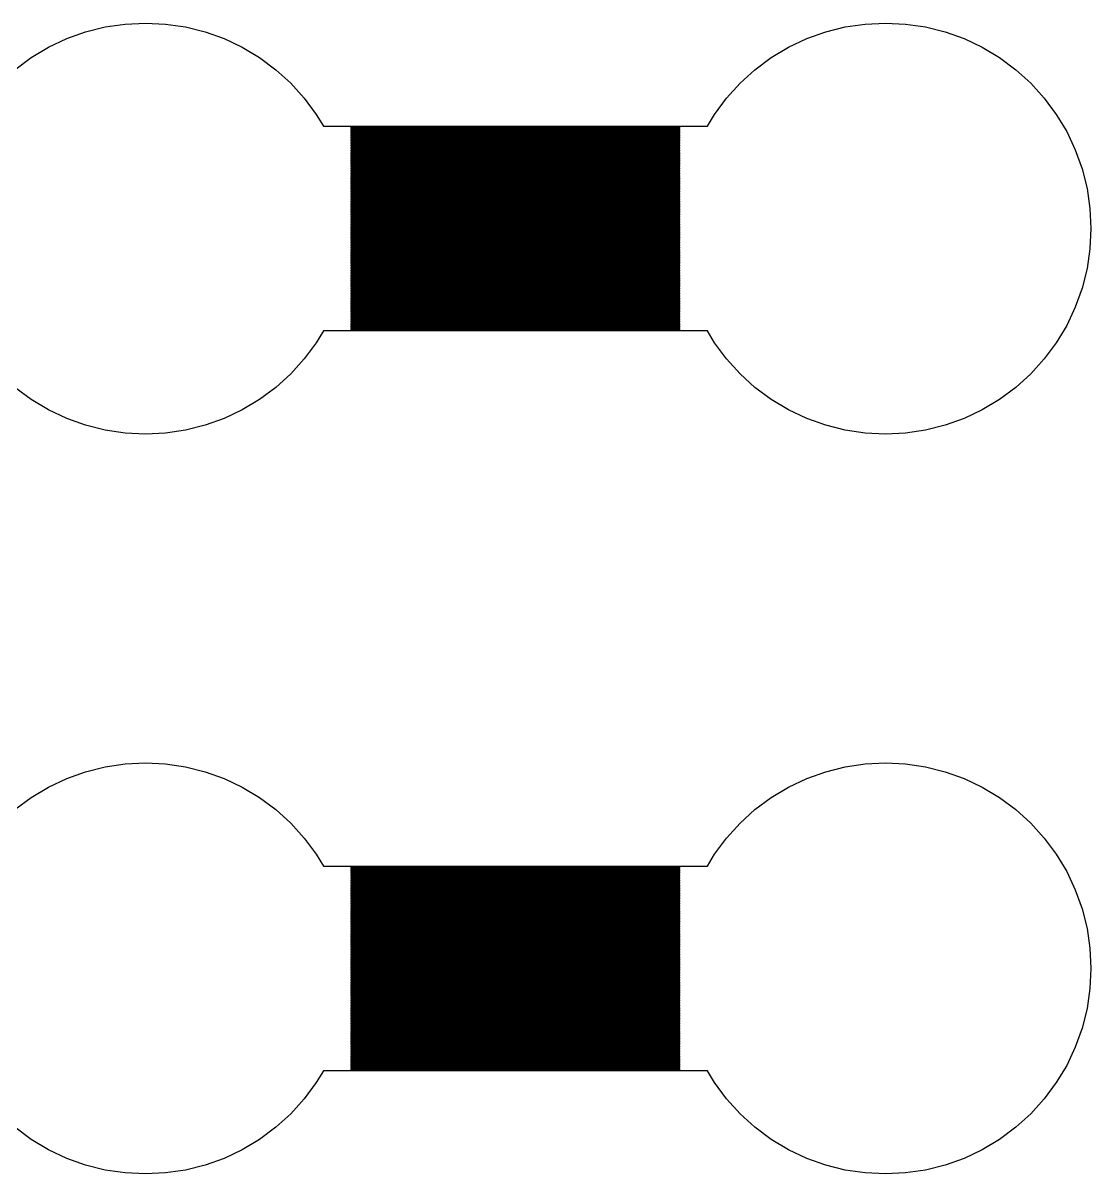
# Model space of a CAD drawing. Extents: x -16 to 132, y -40 to 113.
# Drawn here: x 12.28 to 25.57, y 38.86 to 53.18 of the extents above; entities that cross this region are included whole.
import ezdxf

# ---------------------------------------------------------------- set-up
doc = ezdxf.new("R2010")
doc.units = 0

msp = doc.modelspace()

# ---------------------------------------------------------------- linework, layer by layer
for p, q in [((13.063, 53.0651), (13.3063, 53.1261)), ((13.3063, 53.1261), (13.5545, 53.1629)), ((13.5545, 53.1629), (13.8051, 53.1752)), ((13.8051, 53.1752), (14.0557, 53.1629)), ((14.0557, 53.1629), (14.3038, 53.1261)), ((14.3038, 53.1261), (14.5472, 53.0651)), ((22.2664, 53.0651), (22.5097, 53.1261)), ((22.5097, 53.1261), (22.7579, 53.1629)), ((22.7579, 53.1629), (23.0085, 53.1752)), ((23.0085, 53.1752), (23.2591, 53.1629)), ((23.2591, 53.1629), (23.5072, 53.1261)), ((23.5072, 53.1261), (23.7506, 53.0651)), ((12.6, 52.8733), (12.8268, 52.9806)), ((12.8268, 52.9806), (13.063, 53.0651)), ((14.5472, 53.0651), (14.7834, 52.9806)), ((14.7834, 52.9806), (15.0102, 52.8733)), ((21.8034, 52.8733), (22.0302, 52.9806)), ((22.0302, 52.9806), (22.2664, 53.0651)), ((23.7506, 53.0651), (23.9868, 52.9806)), ((23.9868, 52.9806), (24.2136, 52.8733)), ((12.3848, 52.7443), (12.6, 52.8733)), ((15.0102, 52.8733), (15.2254, 52.7443)), ((21.5882, 52.7443), (21.8034, 52.8733)), ((24.2136, 52.8733), (24.4288, 52.7443)), ((12.1833, 52.5949), (12.3848, 52.7443)), ((15.2254, 52.7443), (15.4269, 52.5949)), ((21.3867, 52.5949), (21.5882, 52.7443)), ((24.4288, 52.7443), (24.6303, 52.5949)), ((15.4269, 52.5949), (15.6128, 52.4264)), ((21.2008, 52.4264), (21.3867, 52.5949)), ((24.6303, 52.5949), (24.8162, 52.4264)), ((15.6128, 52.4264), (15.7813, 52.2405)), ((21.0323, 52.2405), (21.2008, 52.4264)), ((24.8162, 52.4264), (24.9847, 52.2405)), ((15.7813, 52.2405), (15.9307, 52.039)), ((20.8828, 52.039), (21.0323, 52.2405)), ((24.9847, 52.2405), (25.1341, 52.039)), ((15.9307, 52.039), (16.019, 51.8918)), ((20.7946, 51.8918), (20.8828, 52.039)), ((25.1341, 52.039), (25.2631, 51.8238)), ((16.019, 51.8918), (20.7946, 51.8918)), ((20.452, 51.8816), (16.3616, 51.8816)), ((16.3616, 51.8816), (16.3616, 51.8714)), ((16.3616, 51.8714), (20.452, 51.8714)), ((20.452, 51.8611), (16.3616, 51.8611)), ((16.3616, 51.8611), (16.3616, 51.8509)), ((16.3616, 51.8509), (20.452, 51.8509)), ((20.452, 51.8407), (16.3616, 51.8407)), ((16.3616, 51.8407), (16.3616, 51.8305)), ((16.3616, 51.8305), (20.452, 51.8305)), ((20.452, 51.8714), (20.452, 51.8816)), ((20.452, 51.8509), (20.452, 51.8611)), ((20.452, 51.8305), (20.452, 51.8407)), ((20.452, 51.8202), (16.3616, 51.8202)), ((16.3616, 51.8202), (16.3616, 51.81)), ((16.3616, 51.81), (20.452, 51.81)), ((20.452, 51.7998), (16.3616, 51.7998)), ((16.3616, 51.7998), (16.3616, 51.7896)), ((16.3616, 51.7896), (20.452, 51.7896)), ((20.452, 51.7793), (16.3616, 51.7793)), ((16.3616, 51.7793), (16.3616, 51.7691)), ((16.3616, 51.7691), (20.452, 51.7691)), ((20.452, 51.7589), (16.3616, 51.7589)), ((16.3616, 51.7589), (16.3616, 51.7487)), ((16.3616, 51.7487), (20.452, 51.7487)), ((20.452, 51.7384), (16.3616, 51.7384)), ((16.3616, 51.7384), (16.3616, 51.7282)), ((16.3616, 51.7282), (20.452, 51.7282)), ((20.452, 51.718), (16.3616, 51.718)), ((16.3616, 51.718), (16.3616, 51.7077)), ((16.3616, 51.7077), (20.452, 51.7077)), ((20.452, 51.6975), (16.3616, 51.6975)), ((16.3616, 51.6975), (16.3616, 51.6873)), ((16.3616, 51.6873), (20.452, 51.6873)), ((20.452, 51.81), (20.452, 51.8202)), ((20.452, 51.7896), (20.452, 51.7998)), ((20.452, 51.7691), (20.452, 51.7793)), ((20.452, 51.7487), (20.452, 51.7589)), ((20.452, 51.7282), (20.452, 51.7384)), ((20.452, 51.7077), (20.452, 51.718)), ((20.452, 51.6873), (20.452, 51.6975)), ((25.2631, 51.8238), (25.3704, 51.597)), ((20.452, 51.6771), (16.3616, 51.6771)), ((16.3616, 51.6771), (16.3616, 51.6669)), ((16.3616, 51.6669), (20.452, 51.6669)), ((20.452, 51.6566), (16.3616, 51.6566)), ((16.3616, 51.6566), (16.3616, 51.6464)), ((16.3616, 51.6464), (20.452, 51.6464)), ((20.452, 51.6362), (16.3616, 51.6362)), ((16.3616, 51.6362), (16.3616, 51.6259)), ((16.3616, 51.6259), (20.452, 51.6259)), ((20.452, 51.6157), (16.3616, 51.6157)), ((16.3616, 51.6157), (16.3616, 51.6055)), ((16.3616, 51.6055), (20.452, 51.6055)), ((20.452, 51.5953), (16.3616, 51.5953)), ((16.3616, 51.5953), (16.3616, 51.585)), ((16.3616, 51.585), (20.452, 51.585)), ((20.452, 51.5748), (16.3616, 51.5748)), ((16.3616, 51.5748), (16.3616, 51.5646)), ((16.3616, 51.5646), (20.452, 51.5646)), ((20.452, 51.5544), (16.3616, 51.5544)), ((16.3616, 51.5544), (16.3616, 51.5441)), ((16.3616, 51.5441), (20.452, 51.5441)), ((20.452, 51.6669), (20.452, 51.6771)), ((20.452, 51.6464), (20.452, 51.6566)), ((20.452, 51.6259), (20.452, 51.6362)), ((20.452, 51.6055), (20.452, 51.6157)), ((20.452, 51.585), (20.452, 51.5953)), ((20.452, 51.5646), (20.452, 51.5748)), ((20.452, 51.5441), (20.452, 51.5544)), ((25.3704, 51.597), (25.4549, 51.3608)), ((20.452, 51.5339), (16.3616, 51.5339)), ((16.3616, 51.5339), (16.3616, 51.5237)), ((16.3616, 51.5237), (20.452, 51.5237)), ((20.452, 51.5135), (16.3616, 51.5135)), ((16.3616, 51.5135), (16.3616, 51.5032)), ((16.3616, 51.5032), (20.452, 51.5032)), ((20.452, 51.493), (16.3616, 51.493)), ((16.3616, 51.493), (16.3616, 51.4828)), ((16.3616, 51.4828), (20.452, 51.4828)), ((20.452, 51.4725), (16.3616, 51.4725)), ((16.3616, 51.4725), (16.3616, 51.4623)), ((16.3616, 51.4623), (20.452, 51.4623)), ((20.452, 51.4521), (16.3616, 51.4521)), ((16.3616, 51.4521), (16.3616, 51.4419)), ((16.3616, 51.4419), (20.452, 51.4419)), ((20.452, 51.4317), (16.3616, 51.4317)), ((16.3616, 51.4317), (16.3616, 51.4214)), ((16.3616, 51.4214), (20.452, 51.4214)), ((20.452, 51.4112), (16.3616, 51.4112)), ((16.3616, 51.4112), (16.3616, 51.401)), ((16.3616, 51.401), (20.452, 51.401)), ((20.452, 51.5237), (20.452, 51.5339)), ((20.452, 51.5032), (20.452, 51.5135)), ((20.452, 51.4828), (20.452, 51.493)), ((20.452, 51.4623), (20.452, 51.4725)), ((20.452, 51.4419), (20.452, 51.4521)), ((20.452, 51.4214), (20.452, 51.4317)), ((20.452, 51.401), (20.452, 51.4112)), ((20.452, 51.3907), (16.3616, 51.3907)), ((16.3616, 51.3907), (16.3616, 51.3805)), ((16.3616, 51.3805), (20.452, 51.3805)), ((20.452, 51.3703), (16.3616, 51.3703)), ((16.3616, 51.3703), (16.3616, 51.3601)), ((16.3616, 51.3601), (20.452, 51.3601)), ((20.452, 51.3499), (16.3616, 51.3499)), ((16.3616, 51.3499), (16.3616, 51.3396)), ((16.3616, 51.3396), (20.452, 51.3396)), ((20.452, 51.3294), (16.3616, 51.3294)), ((16.3616, 51.3294), (16.3616, 51.3192)), ((16.3616, 51.3192), (20.452, 51.3192)), ((20.452, 51.3089), (16.3616, 51.3089)), ((16.3616, 51.3089), (16.3616, 51.2987)), ((16.3616, 51.2987), (20.452, 51.2987)), ((20.452, 51.2885), (16.3616, 51.2885)), ((16.3616, 51.2885), (16.3616, 51.2783)), ((16.3616, 51.2783), (20.452, 51.2783)), ((20.452, 51.268), (16.3616, 51.268)), ((16.3616, 51.268), (16.3616, 51.2578)), ((16.3616, 51.2578), (20.452, 51.2578)), ((20.452, 51.3805), (20.452, 51.3907)), ((20.452, 51.3601), (20.452, 51.3703)), ((20.452, 51.3396), (20.452, 51.3499)), ((20.452, 51.3192), (20.452, 51.3294)), ((20.452, 51.2987), (20.452, 51.3089)), ((20.452, 51.2783), (20.452, 51.2885)), ((20.452, 51.2578), (20.452, 51.268)), ((25.4549, 51.3608), (25.5159, 51.1174)), ((20.452, 51.2476), (16.3616, 51.2476)), ((16.3616, 51.2476), (16.3616, 51.2374)), ((16.3616, 51.2374), (20.452, 51.2374)), ((20.452, 51.2271), (16.3616, 51.2271)), ((16.3616, 51.2271), (16.3616, 51.2169)), ((16.3616, 51.2169), (20.452, 51.2169)), ((20.452, 51.2067), (16.3616, 51.2067)), ((16.3616, 51.2067), (16.3616, 51.1964)), ((16.3616, 51.1964), (20.452, 51.1964)), ((20.452, 51.1862), (16.3616, 51.1862)), ((16.3616, 51.1862), (16.3616, 51.176)), ((16.3616, 51.176), (20.452, 51.176)), ((20.452, 51.1658), (16.3616, 51.1658)), ((16.3616, 51.1658), (16.3616, 51.1555)), ((16.3616, 51.1555), (20.452, 51.1555)), ((20.452, 51.1453), (16.3616, 51.1453)), ((16.3616, 51.1453), (16.3616, 51.1351)), ((16.3616, 51.1351), (20.452, 51.1351)), ((20.452, 51.1249), (16.3616, 51.1249)), ((16.3616, 51.1249), (16.3616, 51.1146)), ((16.3616, 51.1146), (20.452, 51.1146)), ((20.452, 51.2374), (20.452, 51.2476)), ((20.452, 51.2169), (20.452, 51.2271)), ((20.452, 51.1964), (20.452, 51.2067)), ((20.452, 51.176), (20.452, 51.1862)), ((20.452, 51.1555), (20.452, 51.1658)), ((20.452, 51.1351), (20.452, 51.1453)), ((20.452, 51.1146), (20.452, 51.1249)), ((25.5159, 51.1174), (25.5527, 50.8693)), ((20.452, 51.1044), (16.3616, 51.1044)), ((16.3616, 51.1044), (16.3616, 51.0942)), ((16.3616, 51.0942), (20.452, 51.0942)), ((20.452, 51.084), (16.3616, 51.084)), ((16.3616, 51.084), (16.3616, 51.0737)), ((16.3616, 51.0737), (20.452, 51.0737)), ((20.452, 51.0635), (16.3616, 51.0635)), ((16.3616, 51.0635), (16.3616, 51.0533)), ((16.3616, 51.0533), (20.452, 51.0533)), ((20.452, 51.0431), (16.3616, 51.0431)), ((16.3616, 51.0431), (16.3616, 51.0328)), ((16.3616, 51.0328), (20.452, 51.0328)), ((20.452, 51.0226), (16.3616, 51.0226)), ((16.3616, 51.0226), (16.3616, 51.0124)), ((16.3616, 51.0124), (20.452, 51.0124)), ((20.452, 51.0022), (16.3616, 51.0022)), ((16.3616, 51.0022), (16.3616, 50.9919)), ((16.3616, 50.9919), (20.452, 50.9919)), ((20.452, 50.9817), (16.3616, 50.9817)), ((16.3616, 50.9817), (16.3616, 50.9715)), ((16.3616, 50.9715), (20.452, 50.9715)), ((20.452, 51.0942), (20.452, 51.1044)), ((20.452, 51.0737), (20.452, 51.084)), ((20.452, 51.0533), (20.452, 51.0635)), ((20.452, 51.0328), (20.452, 51.0431)), ((20.452, 51.0124), (20.452, 51.0226)), ((20.452, 50.9919), (20.452, 51.0022)), ((20.452, 50.9715), (20.452, 50.9817)), ((20.452, 50.9613), (16.3616, 50.9613)), ((16.3616, 50.9613), (16.3616, 50.951)), ((16.3616, 50.951), (20.452, 50.951)), ((20.452, 50.9408), (16.3616, 50.9408)), ((16.3616, 50.9408), (16.3616, 50.9306)), ((16.3616, 50.9306), (20.452, 50.9306)), ((20.452, 50.9204), (16.3616, 50.9204)), ((16.3616, 50.9204), (16.3616, 50.9101)), ((16.3616, 50.9101), (20.452, 50.9101)), ((20.452, 50.8999), (16.3616, 50.8999)), ((16.3616, 50.8999), (16.3616, 50.8897)), ((16.3616, 50.8897), (20.452, 50.8897)), ((20.452, 50.8794), (16.3616, 50.8794)), ((16.3616, 50.8794), (16.3616, 50.8692)), ((16.3616, 50.8692), (20.452, 50.8692)), ((20.452, 50.859), (16.3616, 50.859)), ((16.3616, 50.859), (16.3616, 50.8488)), ((16.3616, 50.8488), (20.452, 50.8488)), ((20.452, 50.8385), (16.3616, 50.8385)), ((16.3616, 50.8385), (16.3616, 50.8283)), ((16.3616, 50.8283), (20.452, 50.8283)), ((20.452, 50.951), (20.452, 50.9613)), ((20.452, 50.9306), (20.452, 50.9408)), ((20.452, 50.9101), (20.452, 50.9204)), ((20.452, 50.8897), (20.452, 50.8999)), ((20.452, 50.8692), (20.452, 50.8794)), ((20.452, 50.8488), (20.452, 50.859)), ((20.452, 50.8283), (20.452, 50.8385)), ((25.5527, 50.8693), (25.565, 50.6187)), ((20.452, 50.8181), (16.3616, 50.8181)), ((16.3616, 50.8181), (16.3616, 50.8079)), ((16.3616, 50.8079), (20.452, 50.8079)), ((20.452, 50.7976), (16.3616, 50.7976)), ((16.3616, 50.7976), (16.3616, 50.7874)), ((16.3616, 50.7874), (20.452, 50.7874)), ((20.452, 50.7772), (16.3616, 50.7772)), ((16.3616, 50.7772), (16.3616, 50.767)), ((16.3616, 50.767), (20.452, 50.767)), ((20.452, 50.7567), (16.3616, 50.7567)), ((16.3616, 50.7567), (16.3616, 50.7465)), ((16.3616, 50.7465), (20.452, 50.7465)), ((20.452, 50.7363), (16.3616, 50.7363)), ((16.3616, 50.7363), (16.3616, 50.7261)), ((16.3616, 50.7261), (20.452, 50.7261)), ((20.452, 50.7158), (16.3616, 50.7158)), ((16.3616, 50.7158), (16.3616, 50.7056)), ((16.3616, 50.7056), (20.452, 50.7056)), ((20.452, 50.6954), (16.3616, 50.6954)), ((16.3616, 50.6954), (16.3616, 50.6852)), ((16.3616, 50.6852), (20.452, 50.6852)), ((20.452, 50.8079), (20.452, 50.8181)), ((20.452, 50.7874), (20.452, 50.7976)), ((20.452, 50.767), (20.452, 50.7772)), ((20.452, 50.7465), (20.452, 50.7567)), ((20.452, 50.7261), (20.452, 50.7363)), ((20.452, 50.7056), (20.452, 50.7158)), ((20.452, 50.6852), (20.452, 50.6954)), ((20.452, 50.6749), (16.3616, 50.6749)), ((16.3616, 50.6749), (16.3616, 50.6647)), ((16.3616, 50.6647), (20.452, 50.6647)), ((20.452, 50.6545), (16.3616, 50.6545)), ((16.3616, 50.6545), (16.3616, 50.6443)), ((16.3616, 50.6443), (20.452, 50.6443)), ((20.452, 50.634), (16.3616, 50.634)), ((16.3616, 50.634), (16.3616, 50.6238)), ((16.3616, 50.6238), (20.452, 50.6238)), ((20.452, 50.6136), (16.3616, 50.6136)), ((16.3616, 50.6136), (16.3616, 50.6033)), ((16.3616, 50.6033), (20.452, 50.6033)), ((20.452, 50.5931), (16.3616, 50.5931)), ((16.3616, 50.5931), (16.3616, 50.5829)), ((16.3616, 50.5829), (20.452, 50.5829)), ((20.452, 50.5727), (16.3616, 50.5727)), ((16.3616, 50.5727), (16.3616, 50.5625)), ((16.3616, 50.5625), (20.452, 50.5625)), ((20.452, 50.5522), (16.3616, 50.5522)), ((16.3616, 50.5522), (16.3616, 50.542)), ((16.3616, 50.542), (20.452, 50.542)), ((20.452, 50.6647), (20.452, 50.6749)), ((20.452, 50.6443), (20.452, 50.6545)), ((20.452, 50.6238), (20.452, 50.634)), ((20.452, 50.6033), (20.452, 50.6136)), ((20.452, 50.5829), (20.452, 50.5931)), ((20.452, 50.5625), (20.452, 50.5727)), ((20.452, 50.542), (20.452, 50.5522)), ((25.565, 50.6187), (25.5527, 50.3681)), ((20.452, 50.5318), (16.3616, 50.5318)), ((16.3616, 50.5318), (16.3616, 50.5216)), ((16.3616, 50.5216), (20.452, 50.5216)), ((20.452, 50.5113), (16.3616, 50.5113)), ((16.3616, 50.5113), (16.3616, 50.5011)), ((16.3616, 50.5011), (20.452, 50.5011)), ((20.452, 50.4909), (16.3616, 50.4909)), ((16.3616, 50.4909), (16.3616, 50.4807)), ((16.3616, 50.4807), (20.452, 50.4807)), ((20.452, 50.4704), (16.3616, 50.4704)), ((16.3616, 50.4704), (16.3616, 50.4602)), ((16.3616, 50.4602), (20.452, 50.4602)), ((20.452, 50.45), (16.3616, 50.45)), ((16.3616, 50.45), (16.3616, 50.4397)), ((16.3616, 50.4397), (20.452, 50.4397)), ((20.452, 50.4295), (16.3616, 50.4295)), ((16.3616, 50.4295), (16.3616, 50.4193)), ((16.3616, 50.4193), (20.452, 50.4193)), ((20.452, 50.4091), (16.3616, 50.4091)), ((16.3616, 50.4091), (16.3616, 50.3988)), ((16.3616, 50.3988), (20.452, 50.3988)), ((20.452, 50.5216), (20.452, 50.5318)), ((20.452, 50.5011), (20.452, 50.5113)), ((20.452, 50.4807), (20.452, 50.4909)), ((20.452, 50.4602), (20.452, 50.4704)), ((20.452, 50.4397), (20.452, 50.45)), ((20.452, 50.4193), (20.452, 50.4295)), ((20.452, 50.3988), (20.452, 50.4091)), ((20.452, 50.3886), (16.3616, 50.3886)), ((16.3616, 50.3886), (16.3616, 50.3784)), ((16.3616, 50.3784), (20.452, 50.3784)), ((20.452, 50.3682), (16.3616, 50.3682)), ((16.3616, 50.3682), (16.3616, 50.3579)), ((16.3616, 50.3579), (20.452, 50.3579)), ((20.452, 50.3477), (16.3616, 50.3477)), ((16.3616, 50.3477), (16.3616, 50.3375)), ((16.3616, 50.3375), (20.452, 50.3375)), ((20.452, 50.3273), (16.3616, 50.3273)), ((16.3616, 50.3273), (16.3616, 50.317)), ((16.3616, 50.317), (20.452, 50.317)), ((20.452, 50.3068), (16.3616, 50.3068)), ((16.3616, 50.3068), (16.3616, 50.2966)), ((16.3616, 50.2966), (20.452, 50.2966)), ((20.452, 50.2863), (16.3616, 50.2863)), ((16.3616, 50.2863), (16.3616, 50.2761)), ((16.3616, 50.2761), (20.452, 50.2761)), ((20.452, 50.2659), (16.3616, 50.2659)), ((16.3616, 50.2659), (16.3616, 50.2557)), ((16.3616, 50.2557), (20.452, 50.2557)), ((20.452, 50.3784), (20.452, 50.3886)), ((20.452, 50.3579), (20.452, 50.3682)), ((20.452, 50.3375), (20.452, 50.3477)), ((20.452, 50.317), (20.452, 50.3273)), ((20.452, 50.2966), (20.452, 50.3068)), ((20.452, 50.2761), (20.452, 50.2863)), ((20.452, 50.2557), (20.452, 50.2659)), ((25.5527, 50.3681), (25.5159, 50.1199)), ((20.452, 50.2455), (16.3616, 50.2455)), ((16.3616, 50.2455), (16.3616, 50.2352)), ((16.3616, 50.2352), (20.452, 50.2352)), ((20.452, 50.225), (16.3616, 50.225)), ((16.3616, 50.225), (16.3616, 50.2148)), ((16.3616, 50.2148), (20.452, 50.2148)), ((20.452, 50.2045), (16.3616, 50.2045)), ((16.3616, 50.2045), (16.3616, 50.1943)), ((16.3616, 50.1943), (20.452, 50.1943)), ((20.452, 50.1841), (16.3616, 50.1841)), ((16.3616, 50.1841), (16.3616, 50.1739)), ((16.3616, 50.1739), (20.452, 50.1739)), ((20.452, 50.1637), (16.3616, 50.1637)), ((16.3616, 50.1637), (16.3616, 50.1534)), ((16.3616, 50.1534), (20.452, 50.1534)), ((20.452, 50.1432), (16.3616, 50.1432)), ((16.3616, 50.1432), (16.3616, 50.133)), ((16.3616, 50.133), (20.452, 50.133)), ((20.452, 50.1227), (16.3616, 50.1227)), ((16.3616, 50.1227), (16.3616, 50.1125)), ((16.3616, 50.1125), (20.452, 50.1125)), ((20.452, 50.2352), (20.452, 50.2455)), ((20.452, 50.2148), (20.452, 50.225)), ((20.452, 50.1943), (20.452, 50.2045)), ((20.452, 50.1739), (20.452, 50.1841)), ((20.452, 50.1534), (20.452, 50.1637)), ((20.452, 50.133), (20.452, 50.1432)), ((20.452, 50.1125), (20.452, 50.1227)), ((25.5159, 50.1199), (25.4549, 49.8766)), ((20.452, 50.1023), (16.3616, 50.1023)), ((16.3616, 50.1023), (16.3616, 50.0921)), ((16.3616, 50.0921), (20.452, 50.0921)), ((20.452, 50.0818), (16.3616, 50.0818)), ((16.3616, 50.0818), (16.3616, 50.0716)), ((16.3616, 50.0716), (20.452, 50.0716)), ((20.452, 50.0614), (16.3616, 50.0614)), ((16.3616, 50.0614), (16.3616, 50.0512)), ((16.3616, 50.0512), (20.452, 50.0512)), ((20.452, 50.0409), (16.3616, 50.0409)), ((16.3616, 50.0409), (16.3616, 50.0307)), ((16.3616, 50.0307), (20.452, 50.0307)), ((20.452, 50.0205), (16.3616, 50.0205)), ((16.3616, 50.0205), (16.3616, 50.0103)), ((16.3616, 50.0103), (20.452, 50.0103)), ((20.452, 50), (16.3616, 50)), ((16.3616, 50), (16.3616, 49.9898)), ((16.3616, 49.9898), (20.452, 49.9898)), ((20.452, 49.9796), (16.3616, 49.9796)), ((16.3616, 49.9796), (16.3616, 49.9693)), ((16.3616, 49.9693), (20.452, 49.9693)), ((20.452, 50.0921), (20.452, 50.1023)), ((20.452, 50.0716), (20.452, 50.0818)), ((20.452, 50.0512), (20.452, 50.0614)), ((20.452, 50.0307), (20.452, 50.0409)), ((20.452, 50.0103), (20.452, 50.0205)), ((20.452, 49.9898), (20.452, 50)), ((20.452, 49.9693), (20.452, 49.9796)), ((20.452, 49.9591), (16.3616, 49.9591)), ((16.3616, 49.9591), (16.3616, 49.9489)), ((16.3616, 49.9489), (20.452, 49.9489)), ((20.452, 49.9387), (16.3616, 49.9387)), ((16.3616, 49.9387), (16.3616, 49.9285)), ((16.3616, 49.9285), (20.452, 49.9285)), ((20.452, 49.9182), (16.3616, 49.9182)), ((16.3616, 49.9182), (16.3616, 49.908)), ((16.3616, 49.908), (20.452, 49.908)), ((20.452, 49.8978), (16.3616, 49.8978)), ((16.3616, 49.8978), (16.3616, 49.8875)), ((16.3616, 49.8875), (20.452, 49.8875)), ((20.452, 49.8773), (16.3616, 49.8773)), ((16.3616, 49.8773), (16.3616, 49.8671)), ((16.3616, 49.8671), (20.452, 49.8671)), ((20.452, 49.8569), (16.3616, 49.8569)), ((16.3616, 49.8569), (16.3616, 49.8466)), ((16.3616, 49.8466), (20.452, 49.8466)), ((20.452, 49.8364), (16.3616, 49.8364)), ((16.3616, 49.8364), (16.3616, 49.8262)), ((16.3616, 49.8262), (20.452, 49.8262)), ((20.452, 49.9489), (20.452, 49.9591)), ((20.452, 49.9285), (20.452, 49.9387)), ((20.452, 49.908), (20.452, 49.9182)), ((20.452, 49.8875), (20.452, 49.8978)), ((20.452, 49.8671), (20.452, 49.8773)), ((20.452, 49.8466), (20.452, 49.8569)), ((20.452, 49.8262), (20.452, 49.8364)), ((25.4549, 49.8766), (25.3704, 49.6404)), ((20.452, 49.816), (16.3616, 49.816)), ((16.3616, 49.816), (16.3616, 49.8057)), ((16.3616, 49.8057), (20.452, 49.8057)), ((20.452, 49.7955), (16.3616, 49.7955)), ((16.3616, 49.7955), (16.3616, 49.7853)), ((16.3616, 49.7853), (20.452, 49.7853)), ((20.452, 49.7751), (16.3616, 49.7751)), ((16.3616, 49.7751), (16.3616, 49.7648)), ((16.3616, 49.7648), (20.452, 49.7648)), ((20.452, 49.7546), (16.3616, 49.7546)), ((16.3616, 49.7546), (16.3616, 49.7444)), ((16.3616, 49.7444), (20.452, 49.7444)), ((20.452, 49.7341), (16.3616, 49.7341)), ((16.3616, 49.7341), (16.3616, 49.7239)), ((16.3616, 49.7239), (20.452, 49.7239)), ((20.452, 49.7137), (16.3616, 49.7137)), ((16.3616, 49.7137), (16.3616, 49.7035)), ((16.3616, 49.7035), (20.452, 49.7035)), ((20.452, 49.6932), (16.3616, 49.6932)), ((16.3616, 49.6932), (16.3616, 49.683)), ((16.3616, 49.683), (20.452, 49.683)), ((20.452, 49.8057), (20.452, 49.816)), ((20.452, 49.7853), (20.452, 49.7955)), ((20.452, 49.7648), (20.452, 49.7751)), ((20.452, 49.7444), (20.452, 49.7546)), ((20.452, 49.7239), (20.452, 49.7341)), ((20.452, 49.7035), (20.452, 49.7137)), ((20.452, 49.683), (20.452, 49.6932)), ((20.452, 49.6728), (16.3616, 49.6728)), ((16.3616, 49.6728), (16.3616, 49.6626)), ((16.3616, 49.6626), (20.452, 49.6626)), ((20.452, 49.6523), (16.3616, 49.6523)), ((16.3616, 49.6523), (16.3616, 49.6421)), ((16.3616, 49.6421), (20.452, 49.6421)), ((20.452, 49.6319), (16.3616, 49.6319)), ((16.3616, 49.6319), (16.3616, 49.6217)), ((16.3616, 49.6217), (20.452, 49.6217)), ((20.452, 49.6115), (16.3616, 49.6115)), ((16.3616, 49.6115), (16.3616, 49.6012)), ((16.3616, 49.6012), (20.452, 49.6012)), ((20.452, 49.591), (16.3616, 49.591)), ((16.3616, 49.591), (16.3616, 49.5807)), ((16.3616, 49.5807), (20.452, 49.5807)), ((20.452, 49.5705), (16.3616, 49.5705)), ((16.3616, 49.5705), (16.3616, 49.5603)), ((16.3616, 49.5603), (20.452, 49.5603)), ((20.452, 49.5501), (16.3616, 49.5501)), ((16.3616, 49.5501), (16.3616, 49.5399)), ((16.3616, 49.5399), (20.452, 49.5399)), ((20.452, 49.6626), (20.452, 49.6728)), ((20.452, 49.6421), (20.452, 49.6523)), ((20.452, 49.6217), (20.452, 49.6319)), ((20.452, 49.6012), (20.452, 49.6115)), ((20.452, 49.5807), (20.452, 49.591)), ((20.452, 49.5603), (20.452, 49.5705)), ((20.452, 49.5399), (20.452, 49.5501)), ((25.3704, 49.6404), (25.2631, 49.4136)), ((20.452, 49.5296), (16.3616, 49.5296)), ((16.3616, 49.5296), (16.3616, 49.5194)), ((16.3616, 49.5194), (20.452, 49.5194)), ((20.452, 49.5092), (16.3616, 49.5092)), ((16.3616, 49.5092), (16.3616, 49.499)), ((16.3616, 49.499), (20.452, 49.499)), ((20.452, 49.4887), (16.3616, 49.4887)), ((16.3616, 49.4887), (16.3616, 49.4785)), ((16.3616, 49.4785), (20.452, 49.4785)), ((20.452, 49.4683), (16.3616, 49.4683)), ((16.3616, 49.4683), (16.3616, 49.4581)), ((16.3616, 49.4581), (20.452, 49.4581)), ((20.452, 49.4478), (16.3616, 49.4478)), ((16.3616, 49.4478), (16.3616, 49.4376)), ((16.3616, 49.4376), (20.452, 49.4376)), ((20.452, 49.4274), (16.3616, 49.4274)), ((16.3616, 49.4274), (16.3616, 49.4171)), ((16.3616, 49.4171), (20.452, 49.4171)), ((20.452, 49.4069), (16.3616, 49.4069)), ((16.3616, 49.4069), (16.3616, 49.3967)), ((16.3616, 49.3967), (20.452, 49.3967)), ((20.452, 49.5194), (20.452, 49.5296)), ((20.452, 49.499), (20.452, 49.5092)), ((20.452, 49.4785), (20.452, 49.4887)), ((20.452, 49.4581), (20.452, 49.4683)), ((20.452, 49.4376), (20.452, 49.4478)), ((20.452, 49.4171), (20.452, 49.4274)), ((20.452, 49.3967), (20.452, 49.4069)), ((25.2631, 49.4136), (25.1341, 49.1984)), ((16.019, 49.3456), (15.9307, 49.1984)), ((20.7946, 49.3456), (16.019, 49.3456)), ((20.452, 49.3865), (16.3616, 49.3865)), ((16.3616, 49.3865), (16.3616, 49.3762)), ((16.3616, 49.3762), (20.452, 49.3762)), ((20.452, 49.366), (16.3616, 49.366)), ((16.3616, 49.366), (16.3616, 49.3558)), ((16.3616, 49.3558), (20.452, 49.3558)), ((20.452, 49.3762), (20.452, 49.3865)), ((20.452, 49.3558), (20.452, 49.366)), ((20.8828, 49.1984), (20.7946, 49.3456)), ((15.9307, 49.1984), (15.7813, 48.9969)), ((21.0323, 48.9969), (20.8828, 49.1984)), ((25.1341, 49.1984), (24.9847, 48.9969)), ((15.7813, 48.9969), (15.6128, 48.811)), ((21.2008, 48.811), (21.0323, 48.9969)), ((24.9847, 48.9969), (24.8162, 48.811)), ((15.6128, 48.811), (15.4269, 48.6425)), ((21.3867, 48.6425), (21.2008, 48.811)), ((24.8162, 48.811), (24.6303, 48.6425)), ((12.3848, 48.4931), (12.1833, 48.6425)), ((15.4269, 48.6425), (15.2254, 48.4931)), ((21.5882, 48.4931), (21.3867, 48.6425)), ((24.6303, 48.6425), (24.4288, 48.4931)), ((12.6, 48.3641), (12.3848, 48.4931)), ((15.2254, 48.4931), (15.0102, 48.3641)), ((21.8034, 48.3641), (21.5882, 48.4931)), ((24.4288, 48.4931), (24.2136, 48.3641)), ((12.8268, 48.2568), (12.6, 48.3641)), ((13.063, 48.1723), (12.8268, 48.2568)), ((14.7834, 48.2568), (14.5472, 48.1723)), ((15.0102, 48.3641), (14.7834, 48.2568)), ((22.0302, 48.2568), (21.8034, 48.3641)), ((22.2664, 48.1723), (22.0302, 48.2568)), ((23.9868, 48.2568), (23.7506, 48.1723)), ((24.2136, 48.3641), (23.9868, 48.2568)), ((13.3063, 48.1113), (13.063, 48.1723)), ((13.5545, 48.0745), (13.3063, 48.1113)), ((14.3038, 48.1113), (14.0557, 48.0745)), ((14.5472, 48.1723), (14.3038, 48.1113)), ((22.5097, 48.1113), (22.2664, 48.1723)), ((22.7579, 48.0745), (22.5097, 48.1113)), ((23.5072, 48.1113), (23.2591, 48.0745)), ((23.7506, 48.1723), (23.5072, 48.1113)), ((13.8051, 48.0622), (13.5545, 48.0745)), ((14.0557, 48.0745), (13.8051, 48.0622)), ((23.0085, 48.0622), (22.7579, 48.0745)), ((23.2591, 48.0745), (23.0085, 48.0622)), ((13.3063, 43.9227), (13.5545, 43.9595)), ((13.5545, 43.9595), (13.8051, 43.9718)), ((13.8051, 43.9718), (14.0557, 43.9595)), ((14.0557, 43.9595), (14.3038, 43.9227)), ((22.5097, 43.9227), (22.7579, 43.9595)), ((22.7579, 43.9595), (23.0085, 43.9718)), ((23.0085, 43.9718), (23.2591, 43.9595)), ((23.2591, 43.9595), (23.5072, 43.9227)), ((12.8268, 43.7772), (13.063, 43.8617)), ((13.063, 43.8617), (13.3063, 43.9227)), ((14.3038, 43.9227), (14.5472, 43.8617)), ((14.5472, 43.8617), (14.7834, 43.7772)), ((22.0302, 43.7772), (22.2664, 43.8617)), ((22.2664, 43.8617), (22.5097, 43.9227)), ((23.5072, 43.9227), (23.7506, 43.8617)), ((23.7506, 43.8617), (23.9868, 43.7772)), ((12.3848, 43.5409), (12.6, 43.6699)), ((12.6, 43.6699), (12.8268, 43.7772)), ((14.7834, 43.7772), (15.0102, 43.6699)), ((15.0102, 43.6699), (15.2254, 43.5409)), ((21.5882, 43.5409), (21.8034, 43.6699)), ((21.8034, 43.6699), (22.0302, 43.7772)), ((23.9868, 43.7772), (24.2136, 43.6699)), ((24.2136, 43.6699), (24.4288, 43.5409)), ((12.1833, 43.3915), (12.3848, 43.5409)), ((15.2254, 43.5409), (15.4269, 43.3915)), ((21.3867, 43.3915), (21.5882, 43.5409)), ((24.4288, 43.5409), (24.6303, 43.3915)), ((15.4269, 43.3915), (15.6128, 43.223)), ((21.2008, 43.223), (21.3867, 43.3915)), ((24.6303, 43.3915), (24.8162, 43.223)), ((15.6128, 43.223), (15.7813, 43.0371)), ((21.0323, 43.0371), (21.2008, 43.223)), ((24.8162, 43.223), (24.9847, 43.0371)), ((15.7813, 43.0371), (15.9307, 42.8356)), ((20.8828, 42.8356), (21.0323, 43.0371)), ((24.9847, 43.0371), (25.1341, 42.8356)), ((15.9307, 42.8356), (16.019, 42.6884)), ((20.7946, 42.6884), (20.8828, 42.8356)), ((25.1341, 42.8356), (25.2631, 42.6204)), ((16.019, 42.6884), (20.7946, 42.6884)), ((20.452, 42.6782), (16.3616, 42.6782)), ((16.3616, 42.6782), (16.3616, 42.668)), ((16.3616, 42.668), (20.452, 42.668)), ((20.452, 42.668), (20.452, 42.6782)), ((20.452, 42.6577), (16.3616, 42.6577)), ((16.3616, 42.6577), (16.3616, 42.6475)), ((16.3616, 42.6475), (20.452, 42.6475)), ((20.452, 42.6373), (16.3616, 42.6373)), ((16.3616, 42.6373), (16.3616, 42.6271)), ((16.3616, 42.6271), (20.452, 42.6271)), ((20.452, 42.6168), (16.3616, 42.6168)), ((16.3616, 42.6168), (16.3616, 42.6066)), ((16.3616, 42.6066), (20.452, 42.6066)), ((20.452, 42.5964), (16.3616, 42.5964)), ((16.3616, 42.5964), (16.3616, 42.5862)), ((16.3616, 42.5862), (20.452, 42.5862)), ((20.452, 42.5759), (16.3616, 42.5759)), ((16.3616, 42.5759), (16.3616, 42.5657)), ((16.3616, 42.5657), (20.452, 42.5657)), ((20.452, 42.5555), (16.3616, 42.5555)), ((16.3616, 42.5555), (16.3616, 42.5453)), ((16.3616, 42.5453), (20.452, 42.5453)), ((20.452, 42.535), (16.3616, 42.535)), ((16.3616, 42.535), (16.3616, 42.5248)), ((16.3616, 42.5248), (20.452, 42.5248)), ((20.452, 42.6475), (20.452, 42.6577)), ((20.452, 42.6271), (20.452, 42.6373)), ((20.452, 42.6066), (20.452, 42.6168)), ((20.452, 42.5862), (20.452, 42.5964)), ((20.452, 42.5657), (20.452, 42.5759)), ((20.452, 42.5453), (20.452, 42.5555)), ((20.452, 42.5248), (20.452, 42.535)), ((25.2631, 42.6204), (25.3704, 42.3936)), ((20.452, 42.5146), (16.3616, 42.5146)), ((16.3616, 42.5146), (16.3616, 42.5043)), ((16.3616, 42.5043), (20.452, 42.5043)), ((20.452, 42.4941), (16.3616, 42.4941)), ((16.3616, 42.4941), (16.3616, 42.4839)), ((16.3616, 42.4839), (20.452, 42.4839)), ((20.452, 42.4737), (16.3616, 42.4737)), ((16.3616, 42.4737), (16.3616, 42.4635)), ((16.3616, 42.4635), (20.452, 42.4635)), ((20.452, 42.4532), (16.3616, 42.4532)), ((16.3616, 42.4532), (16.3616, 42.443)), ((16.3616, 42.443), (20.452, 42.443)), ((20.452, 42.4328), (16.3616, 42.4328)), ((16.3616, 42.4328), (16.3616, 42.4225)), ((16.3616, 42.4225), (20.452, 42.4225)), ((20.452, 42.4123), (16.3616, 42.4123)), ((16.3616, 42.4123), (16.3616, 42.4021)), ((16.3616, 42.4021), (20.452, 42.4021)), ((20.452, 42.3919), (16.3616, 42.3919)), ((16.3616, 42.3919), (16.3616, 42.3816)), ((16.3616, 42.3816), (20.452, 42.3816)), ((20.452, 42.5043), (20.452, 42.5146)), ((20.452, 42.4839), (20.452, 42.4941)), ((20.452, 42.4635), (20.452, 42.4737)), ((20.452, 42.443), (20.452, 42.4532)), ((20.452, 42.4225), (20.452, 42.4328)), ((20.452, 42.4021), (20.452, 42.4123)), ((20.452, 42.3816), (20.452, 42.3919)), ((25.3704, 42.3936), (25.4549, 42.1574)), ((20.452, 42.3714), (16.3616, 42.3714)), ((16.3616, 42.3714), (16.3616, 42.3612)), ((16.3616, 42.3612), (20.452, 42.3612)), ((20.452, 42.351), (16.3616, 42.351)), ((16.3616, 42.351), (16.3616, 42.3407)), ((16.3616, 42.3407), (20.452, 42.3407)), ((20.452, 42.3305), (16.3616, 42.3305)), ((16.3616, 42.3305), (16.3616, 42.3203)), ((16.3616, 42.3203), (20.452, 42.3203)), ((20.452, 42.3101), (16.3616, 42.3101)), ((16.3616, 42.3101), (16.3616, 42.2998)), ((16.3616, 42.2998), (20.452, 42.2998)), ((20.452, 42.2896), (16.3616, 42.2896)), ((16.3616, 42.2896), (16.3616, 42.2794)), ((16.3616, 42.2794), (20.452, 42.2794)), ((20.452, 42.2691), (16.3616, 42.2691)), ((16.3616, 42.2691), (16.3616, 42.2589)), ((16.3616, 42.2589), (20.452, 42.2589)), ((20.452, 42.2487), (16.3616, 42.2487)), ((16.3616, 42.2487), (16.3616, 42.2385)), ((16.3616, 42.2385), (20.452, 42.2385)), ((20.452, 42.3612), (20.452, 42.3714)), ((20.452, 42.3407), (20.452, 42.351)), ((20.452, 42.3203), (20.452, 42.3305)), ((20.452, 42.2998), (20.452, 42.3101)), ((20.452, 42.2794), (20.452, 42.2896)), ((20.452, 42.2589), (20.452, 42.2691)), ((20.452, 42.2385), (20.452, 42.2487)), ((20.452, 42.2283), (16.3616, 42.2283)), ((16.3616, 42.2283), (16.3616, 42.218)), ((16.3616, 42.218), (20.452, 42.218)), ((20.452, 42.2078), (16.3616, 42.2078)), ((16.3616, 42.2078), (16.3616, 42.1976)), ((16.3616, 42.1976), (20.452, 42.1976)), ((20.452, 42.1873), (16.3616, 42.1873)), ((16.3616, 42.1873), (16.3616, 42.1771)), ((16.3616, 42.1771), (20.452, 42.1771)), ((20.452, 42.1669), (16.3616, 42.1669)), ((16.3616, 42.1669), (16.3616, 42.1567)), ((16.3616, 42.1567), (20.452, 42.1567)), ((20.452, 42.1465), (16.3616, 42.1465)), ((16.3616, 42.1465), (16.3616, 42.1362)), ((16.3616, 42.1362), (20.452, 42.1362)), ((20.452, 42.126), (16.3616, 42.126)), ((16.3616, 42.126), (16.3616, 42.1158)), ((16.3616, 42.1158), (20.452, 42.1158)), ((20.452, 42.1055), (16.3616, 42.1055)), ((16.3616, 42.1055), (16.3616, 42.0953)), ((16.3616, 42.0953), (20.452, 42.0953)), ((20.452, 42.218), (20.452, 42.2283)), ((20.452, 42.1976), (20.452, 42.2078)), ((20.452, 42.1771), (20.452, 42.1873)), ((20.452, 42.1567), (20.452, 42.1669)), ((20.452, 42.1362), (20.452, 42.1465)), ((20.452, 42.1158), (20.452, 42.126)), ((20.452, 42.0953), (20.452, 42.1055)), ((25.4549, 42.1574), (25.5159, 41.914)), ((20.452, 42.0851), (16.3616, 42.0851)), ((16.3616, 42.0851), (16.3616, 42.0749)), ((16.3616, 42.0749), (20.452, 42.0749)), ((20.452, 42.0646), (16.3616, 42.0646)), ((16.3616, 42.0646), (16.3616, 42.0544)), ((16.3616, 42.0544), (20.452, 42.0544)), ((20.452, 42.0442), (16.3616, 42.0442)), ((16.3616, 42.0442), (16.3616, 42.034)), ((16.3616, 42.034), (20.452, 42.034)), ((20.452, 42.0237), (16.3616, 42.0237)), ((16.3616, 42.0237), (16.3616, 42.0135)), ((16.3616, 42.0135), (20.452, 42.0135)), ((20.452, 42.0033), (16.3616, 42.0033)), ((16.3616, 42.0033), (16.3616, 41.993)), ((16.3616, 41.993), (20.452, 41.993)), ((20.452, 41.9828), (16.3616, 41.9828)), ((16.3616, 41.9828), (16.3616, 41.9726)), ((16.3616, 41.9726), (20.452, 41.9726)), ((20.452, 41.9624), (16.3616, 41.9624)), ((16.3616, 41.9624), (16.3616, 41.9521)), ((16.3616, 41.9521), (20.452, 41.9521)), ((20.452, 42.0749), (20.452, 42.0851)), ((20.452, 42.0544), (20.452, 42.0646)), ((20.452, 42.034), (20.452, 42.0442)), ((20.452, 42.0135), (20.452, 42.0237)), ((20.452, 41.993), (20.452, 42.0033)), ((20.452, 41.9726), (20.452, 41.9828)), ((20.452, 41.9521), (20.452, 41.9624)), ((20.452, 41.9419), (16.3616, 41.9419)), ((16.3616, 41.9419), (16.3616, 41.9317)), ((16.3616, 41.9317), (20.452, 41.9317)), ((20.452, 41.9215), (16.3616, 41.9215)), ((16.3616, 41.9215), (16.3616, 41.9112)), ((16.3616, 41.9112), (20.452, 41.9112)), ((20.452, 41.901), (16.3616, 41.901)), ((16.3616, 41.901), (16.3616, 41.8908)), ((16.3616, 41.8908), (20.452, 41.8908)), ((20.452, 41.8806), (16.3616, 41.8806)), ((16.3616, 41.8806), (16.3616, 41.8703)), ((16.3616, 41.8703), (20.452, 41.8703)), ((20.452, 41.8601), (16.3616, 41.8601)), ((16.3616, 41.8601), (16.3616, 41.8499)), ((16.3616, 41.8499), (20.452, 41.8499)), ((20.452, 41.8397), (16.3616, 41.8397)), ((16.3616, 41.8397), (16.3616, 41.8294)), ((16.3616, 41.8294), (20.452, 41.8294)), ((20.452, 41.8192), (16.3616, 41.8192)), ((16.3616, 41.8192), (16.3616, 41.809)), ((16.3616, 41.809), (20.452, 41.809)), ((20.452, 41.9317), (20.452, 41.9419)), ((20.452, 41.9112), (20.452, 41.9215)), ((20.452, 41.8908), (20.452, 41.901)), ((20.452, 41.8703), (20.452, 41.8806)), ((20.452, 41.8499), (20.452, 41.8601)), ((20.452, 41.8294), (20.452, 41.8397)), ((20.452, 41.809), (20.452, 41.8192)), ((25.5159, 41.914), (25.5527, 41.6659)), ((20.452, 41.7988), (16.3616, 41.7988)), ((16.3616, 41.7988), (16.3616, 41.7885)), ((16.3616, 41.7885), (20.452, 41.7885)), ((20.452, 41.7783), (16.3616, 41.7783)), ((16.3616, 41.7783), (16.3616, 41.7681)), ((16.3616, 41.7681), (20.452, 41.7681)), ((20.452, 41.7579), (16.3616, 41.7579)), ((16.3616, 41.7579), (16.3616, 41.7476)), ((16.3616, 41.7476), (20.452, 41.7476)), ((20.452, 41.7374), (16.3616, 41.7374)), ((16.3616, 41.7374), (16.3616, 41.7272)), ((16.3616, 41.7272), (20.452, 41.7272)), ((20.452, 41.717), (16.3616, 41.717)), ((16.3616, 41.717), (16.3616, 41.7067)), ((16.3616, 41.7067), (20.452, 41.7067)), ((20.452, 41.6965), (16.3616, 41.6965)), ((16.3616, 41.6965), (16.3616, 41.6863)), ((16.3616, 41.6863), (20.452, 41.6863)), ((20.452, 41.676), (16.3616, 41.676)), ((16.3616, 41.676), (16.3616, 41.6658)), ((16.3616, 41.6658), (20.452, 41.6658)), ((20.452, 41.7885), (20.452, 41.7988)), ((20.452, 41.7681), (20.452, 41.7783)), ((20.452, 41.7476), (20.452, 41.7579)), ((20.452, 41.7272), (20.452, 41.7374)), ((20.452, 41.7067), (20.452, 41.717)), ((20.452, 41.6863), (20.452, 41.6965)), ((20.452, 41.6658), (20.452, 41.676)), ((25.5527, 41.6659), (25.565, 41.4153)), ((20.452, 41.6556), (16.3616, 41.6556)), ((16.3616, 41.6556), (16.3616, 41.6454)), ((16.3616, 41.6454), (20.452, 41.6454)), ((20.452, 41.6351), (16.3616, 41.6351)), ((16.3616, 41.6351), (16.3616, 41.6249)), ((16.3616, 41.6249), (20.452, 41.6249)), ((20.452, 41.6147), (16.3616, 41.6147)), ((16.3616, 41.6147), (16.3616, 41.6045)), ((16.3616, 41.6045), (20.452, 41.6045)), ((20.452, 41.5942), (16.3616, 41.5942)), ((16.3616, 41.5942), (16.3616, 41.584)), ((16.3616, 41.584), (20.452, 41.584)), ((20.452, 41.5738), (16.3616, 41.5738)), ((16.3616, 41.5738), (16.3616, 41.5636)), ((16.3616, 41.5636), (20.452, 41.5636)), ((20.452, 41.5533), (16.3616, 41.5533)), ((16.3616, 41.5533), (16.3616, 41.5431)), ((16.3616, 41.5431), (20.452, 41.5431)), ((20.452, 41.5329), (16.3616, 41.5329)), ((16.3616, 41.5329), (16.3616, 41.5227)), ((16.3616, 41.5227), (20.452, 41.5227)), ((20.452, 41.6454), (20.452, 41.6556)), ((20.452, 41.6249), (20.452, 41.6351)), ((20.452, 41.6045), (20.452, 41.6147)), ((20.452, 41.584), (20.452, 41.5942)), ((20.452, 41.5636), (20.452, 41.5738)), ((20.452, 41.5431), (20.452, 41.5533)), ((20.452, 41.5227), (20.452, 41.5329)), ((20.452, 41.5124), (16.3616, 41.5124)), ((16.3616, 41.5124), (16.3616, 41.5022)), ((16.3616, 41.5022), (20.452, 41.5022)), ((20.452, 41.492), (16.3616, 41.492)), ((16.3616, 41.492), (16.3616, 41.4818)), ((16.3616, 41.4818), (20.452, 41.4818)), ((20.452, 41.4715), (16.3616, 41.4715)), ((16.3616, 41.4715), (16.3616, 41.4613)), ((16.3616, 41.4613), (20.452, 41.4613)), ((20.452, 41.4511), (16.3616, 41.4511)), ((16.3616, 41.4511), (16.3616, 41.4409)), ((16.3616, 41.4409), (20.452, 41.4409)), ((20.452, 41.4306), (16.3616, 41.4306)), ((16.3616, 41.4306), (16.3616, 41.4204)), ((16.3616, 41.4204), (20.452, 41.4204)), ((20.452, 41.4102), (16.3616, 41.4102)), ((16.3616, 41.4102), (16.3616, 41.3999)), ((16.3616, 41.3999), (20.452, 41.3999)), ((20.452, 41.3897), (16.3616, 41.3897)), ((16.3616, 41.3897), (16.3616, 41.3795)), ((16.3616, 41.3795), (20.452, 41.3795)), ((20.452, 41.5022), (20.452, 41.5124)), ((20.452, 41.4818), (20.452, 41.492)), ((20.452, 41.4613), (20.452, 41.4715)), ((20.452, 41.4409), (20.452, 41.4511)), ((20.452, 41.4204), (20.452, 41.4306)), ((20.452, 41.3999), (20.452, 41.4102)), ((20.452, 41.3795), (20.452, 41.3897)), ((25.565, 41.4153), (25.5527, 41.1647)), ((20.452, 41.3693), (16.3616, 41.3693)), ((16.3616, 41.3693), (16.3616, 41.3591)), ((16.3616, 41.3591), (20.452, 41.3591)), ((20.452, 41.3488), (16.3616, 41.3488)), ((16.3616, 41.3488), (16.3616, 41.3386)), ((16.3616, 41.3386), (20.452, 41.3386)), ((20.452, 41.3284), (16.3616, 41.3284)), ((16.3616, 41.3284), (16.3616, 41.3182)), ((16.3616, 41.3182), (20.452, 41.3182)), ((20.452, 41.3079), (16.3616, 41.3079)), ((16.3616, 41.3079), (16.3616, 41.2977)), ((16.3616, 41.2977), (20.452, 41.2977)), ((20.452, 41.2875), (16.3616, 41.2875)), ((16.3616, 41.2875), (16.3616, 41.2773)), ((16.3616, 41.2773), (20.452, 41.2773)), ((20.452, 41.267), (16.3616, 41.267)), ((16.3616, 41.267), (16.3616, 41.2568)), ((16.3616, 41.2568), (20.452, 41.2568)), ((20.452, 41.2466), (16.3616, 41.2466)), ((16.3616, 41.2466), (16.3616, 41.2363)), ((16.3616, 41.2363), (20.452, 41.2363)), ((20.452, 41.3591), (20.452, 41.3693)), ((20.452, 41.3386), (20.452, 41.3488)), ((20.452, 41.3182), (20.452, 41.3284)), ((20.452, 41.2977), (20.452, 41.3079)), ((20.452, 41.2773), (20.452, 41.2875)), ((20.452, 41.2568), (20.452, 41.267)), ((20.452, 41.2363), (20.452, 41.2466)), ((20.452, 41.2261), (16.3616, 41.2261)), ((16.3616, 41.2261), (16.3616, 41.2159)), ((16.3616, 41.2159), (20.452, 41.2159)), ((20.452, 41.2057), (16.3616, 41.2057)), ((16.3616, 41.2057), (16.3616, 41.1954)), ((16.3616, 41.1954), (20.452, 41.1954)), ((20.452, 41.1852), (16.3616, 41.1852)), ((16.3616, 41.1852), (16.3616, 41.175)), ((16.3616, 41.175), (20.452, 41.175)), ((20.452, 41.1648), (16.3616, 41.1648)), ((16.3616, 41.1648), (16.3616, 41.1545)), ((16.3616, 41.1545), (20.452, 41.1545)), ((20.452, 41.1443), (16.3616, 41.1443)), ((16.3616, 41.1443), (16.3616, 41.1341)), ((16.3616, 41.1341), (20.452, 41.1341)), ((20.452, 41.1239), (16.3616, 41.1239)), ((16.3616, 41.1239), (16.3616, 41.1136)), ((16.3616, 41.1136), (20.452, 41.1136)), ((20.452, 41.1034), (16.3616, 41.1034)), ((16.3616, 41.1034), (16.3616, 41.0932)), ((16.3616, 41.0932), (20.452, 41.0932)), ((20.452, 41.2159), (20.452, 41.2261)), ((20.452, 41.1954), (20.452, 41.2057)), ((20.452, 41.175), (20.452, 41.1852)), ((20.452, 41.1545), (20.452, 41.1648)), ((20.452, 41.1341), (20.452, 41.1443)), ((20.452, 41.1136), (20.452, 41.1239)), ((20.452, 41.0932), (20.452, 41.1034)), ((25.5527, 41.1647), (25.5159, 40.9165)), ((20.452, 41.0829), (16.3616, 41.0829)), ((16.3616, 41.0829), (16.3616, 41.0727)), ((16.3616, 41.0727), (20.452, 41.0727)), ((20.452, 41.0625), (16.3616, 41.0625)), ((16.3616, 41.0625), (16.3616, 41.0523)), ((16.3616, 41.0523), (20.452, 41.0523)), ((20.452, 41.0421), (16.3616, 41.0421)), ((16.3616, 41.0421), (16.3616, 41.0318)), ((16.3616, 41.0318), (20.452, 41.0318)), ((20.452, 41.0216), (16.3616, 41.0216)), ((16.3616, 41.0216), (16.3616, 41.0114)), ((16.3616, 41.0114), (20.452, 41.0114)), ((20.452, 41.0011), (16.3616, 41.0011)), ((16.3616, 41.0011), (16.3616, 40.9909)), ((16.3616, 40.9909), (20.452, 40.9909)), ((20.452, 40.9807), (16.3616, 40.9807)), ((16.3616, 40.9807), (16.3616, 40.9705)), ((16.3616, 40.9705), (20.452, 40.9705)), ((20.452, 40.9603), (16.3616, 40.9603)), ((16.3616, 40.9603), (16.3616, 40.95)), ((16.3616, 40.95), (20.452, 40.95)), ((20.452, 41.0727), (20.452, 41.0829)), ((20.452, 41.0523), (20.452, 41.0625)), ((20.452, 41.0318), (20.452, 41.0421)), ((20.452, 41.0114), (20.452, 41.0216)), ((20.452, 40.9909), (20.452, 41.0011)), ((20.452, 40.9705), (20.452, 40.9807)), ((20.452, 40.95), (20.452, 40.9603)), ((20.452, 40.9398), (16.3616, 40.9398)), ((16.3616, 40.9398), (16.3616, 40.9296)), ((16.3616, 40.9296), (20.452, 40.9296)), ((20.452, 40.9193), (16.3616, 40.9193)), ((16.3616, 40.9193), (16.3616, 40.9091)), ((16.3616, 40.9091), (20.452, 40.9091)), ((20.452, 40.8989), (16.3616, 40.8989)), ((16.3616, 40.8989), (16.3616, 40.8887)), ((16.3616, 40.8887), (20.452, 40.8887)), ((20.452, 40.8784), (16.3616, 40.8784)), ((16.3616, 40.8784), (16.3616, 40.8682)), ((16.3616, 40.8682), (20.452, 40.8682)), ((20.452, 40.858), (16.3616, 40.858)), ((16.3616, 40.858), (16.3616, 40.8478)), ((16.3616, 40.8478), (20.452, 40.8478)), ((20.452, 40.8375), (16.3616, 40.8375)), ((16.3616, 40.8375), (16.3616, 40.8273)), ((16.3616, 40.8273), (20.452, 40.8273)), ((20.452, 40.8171), (16.3616, 40.8171)), ((16.3616, 40.8171), (16.3616, 40.8069)), ((16.3616, 40.8069), (20.452, 40.8069)), ((20.452, 40.9296), (20.452, 40.9398)), ((20.452, 40.9091), (20.452, 40.9193)), ((20.452, 40.8887), (20.452, 40.8989)), ((20.452, 40.8682), (20.452, 40.8784)), ((20.452, 40.8478), (20.452, 40.858)), ((20.452, 40.8273), (20.452, 40.8375)), ((20.452, 40.8069), (20.452, 40.8171)), ((25.5159, 40.9165), (25.4549, 40.6732)), ((20.452, 40.7966), (16.3616, 40.7966)), ((16.3616, 40.7966), (16.3616, 40.7864)), ((16.3616, 40.7864), (20.452, 40.7864)), ((20.452, 40.7762), (16.3616, 40.7762)), ((16.3616, 40.7762), (16.3616, 40.7659)), ((16.3616, 40.7659), (20.452, 40.7659)), ((20.452, 40.7557), (16.3616, 40.7557)), ((16.3616, 40.7557), (16.3616, 40.7455)), ((16.3616, 40.7455), (20.452, 40.7455)), ((20.452, 40.7353), (16.3616, 40.7353)), ((16.3616, 40.7353), (16.3616, 40.7251)), ((16.3616, 40.7251), (20.452, 40.7251)), ((20.452, 40.7148), (16.3616, 40.7148)), ((16.3616, 40.7148), (16.3616, 40.7046)), ((16.3616, 40.7046), (20.452, 40.7046)), ((20.452, 40.6944), (16.3616, 40.6944)), ((16.3616, 40.6944), (16.3616, 40.6841)), ((16.3616, 40.6841), (20.452, 40.6841)), ((20.452, 40.6739), (16.3616, 40.6739)), ((16.3616, 40.6739), (16.3616, 40.6637)), ((16.3616, 40.6637), (20.452, 40.6637)), ((20.452, 40.7864), (20.452, 40.7966)), ((20.452, 40.7659), (20.452, 40.7762)), ((20.452, 40.7455), (20.452, 40.7557)), ((20.452, 40.7251), (20.452, 40.7353)), ((20.452, 40.7046), (20.452, 40.7148)), ((20.452, 40.6841), (20.452, 40.6944)), ((20.452, 40.6637), (20.452, 40.6739)), ((25.4549, 40.6732), (25.3704, 40.437)), ((20.452, 40.6535), (16.3616, 40.6535)), ((16.3616, 40.6535), (16.3616, 40.6432)), ((16.3616, 40.6432), (20.452, 40.6432)), ((20.452, 40.633), (16.3616, 40.633)), ((16.3616, 40.633), (16.3616, 40.6228)), ((16.3616, 40.6228), (20.452, 40.6228)), ((20.452, 40.6126), (16.3616, 40.6126)), ((16.3616, 40.6126), (16.3616, 40.6023)), ((16.3616, 40.6023), (20.452, 40.6023)), ((20.452, 40.5921), (16.3616, 40.5921)), ((16.3616, 40.5921), (16.3616, 40.5819)), ((16.3616, 40.5819), (20.452, 40.5819)), ((20.452, 40.5717), (16.3616, 40.5717)), ((16.3616, 40.5717), (16.3616, 40.5614)), ((16.3616, 40.5614), (20.452, 40.5614)), ((20.452, 40.5512), (16.3616, 40.5512)), ((16.3616, 40.5512), (16.3616, 40.541)), ((16.3616, 40.541), (20.452, 40.541)), ((20.452, 40.5307), (16.3616, 40.5307)), ((16.3616, 40.5307), (16.3616, 40.5205)), ((16.3616, 40.5205), (20.452, 40.5205)), ((20.452, 40.6432), (20.452, 40.6535)), ((20.452, 40.6228), (20.452, 40.633)), ((20.452, 40.6023), (20.452, 40.6126)), ((20.452, 40.5819), (20.452, 40.5921)), ((20.452, 40.5614), (20.452, 40.5717)), ((20.452, 40.541), (20.452, 40.5512)), ((20.452, 40.5205), (20.452, 40.5307)), ((20.452, 40.5103), (16.3616, 40.5103)), ((16.3616, 40.5103), (16.3616, 40.5001)), ((16.3616, 40.5001), (20.452, 40.5001)), ((20.452, 40.4898), (16.3616, 40.4898)), ((16.3616, 40.4898), (16.3616, 40.4796)), ((16.3616, 40.4796), (20.452, 40.4796)), ((20.452, 40.4694), (16.3616, 40.4694)), ((16.3616, 40.4694), (16.3616, 40.4592)), ((16.3616, 40.4592), (20.452, 40.4592)), ((20.452, 40.4489), (16.3616, 40.4489)), ((16.3616, 40.4489), (16.3616, 40.4387)), ((16.3616, 40.4387), (20.452, 40.4387)), ((20.452, 40.4285), (16.3616, 40.4285)), ((16.3616, 40.4285), (16.3616, 40.4183)), ((16.3616, 40.4183), (20.452, 40.4183)), ((20.452, 40.4081), (16.3616, 40.4081)), ((16.3616, 40.4081), (16.3616, 40.3978)), ((16.3616, 40.3978), (20.452, 40.3978)), ((20.452, 40.3876), (16.3616, 40.3876)), ((16.3616, 40.3876), (16.3616, 40.3773)), ((16.3616, 40.3773), (20.452, 40.3773)), ((20.452, 40.5001), (20.452, 40.5103)), ((20.452, 40.4796), (20.452, 40.4898)), ((20.452, 40.4592), (20.452, 40.4694)), ((20.452, 40.4387), (20.452, 40.4489)), ((20.452, 40.4183), (20.452, 40.4285)), ((20.452, 40.3978), (20.452, 40.4081)), ((20.452, 40.3773), (20.452, 40.3876)), ((25.3704, 40.437), (25.2631, 40.2102)), ((20.452, 40.3671), (16.3616, 40.3671)), ((16.3616, 40.3671), (16.3616, 40.3569)), ((16.3616, 40.3569), (20.452, 40.3569)), ((20.452, 40.3467), (16.3616, 40.3467)), ((16.3616, 40.3467), (16.3616, 40.3365)), ((16.3616, 40.3365), (20.452, 40.3365)), ((20.452, 40.3262), (16.3616, 40.3262)), ((16.3616, 40.3262), (16.3616, 40.316)), ((16.3616, 40.316), (20.452, 40.316)), ((20.452, 40.3058), (16.3616, 40.3058)), ((16.3616, 40.3058), (16.3616, 40.2956)), ((16.3616, 40.2956), (20.452, 40.2956)), ((20.452, 40.2853), (16.3616, 40.2853)), ((16.3616, 40.2853), (16.3616, 40.2751)), ((16.3616, 40.2751), (20.452, 40.2751)), ((20.452, 40.2649), (16.3616, 40.2649)), ((16.3616, 40.2649), (16.3616, 40.2547)), ((16.3616, 40.2547), (20.452, 40.2547)), ((20.452, 40.2444), (16.3616, 40.2444)), ((16.3616, 40.2444), (16.3616, 40.2342)), ((16.3616, 40.2342), (20.452, 40.2342)), ((20.452, 40.3569), (20.452, 40.3671)), ((20.452, 40.3365), (20.452, 40.3467)), ((20.452, 40.316), (20.452, 40.3262)), ((20.452, 40.2956), (20.452, 40.3058)), ((20.452, 40.2751), (20.452, 40.2853)), ((20.452, 40.2547), (20.452, 40.2649)), ((20.452, 40.2342), (20.452, 40.2444)), ((16.019, 40.1422), (15.9307, 39.995)), ((20.7946, 40.1422), (16.019, 40.1422)), ((20.452, 40.224), (16.3616, 40.224)), ((16.3616, 40.224), (16.3616, 40.2137)), ((16.3616, 40.2137), (20.452, 40.2137)), ((20.452, 40.2035), (16.3616, 40.2035)), ((16.3616, 40.2035), (16.3616, 40.1933)), ((16.3616, 40.1933), (20.452, 40.1933)), ((20.452, 40.1831), (16.3616, 40.1831)), ((16.3616, 40.1831), (16.3616, 40.1728)), ((16.3616, 40.1728), (20.452, 40.1728)), ((20.452, 40.1626), (16.3616, 40.1626)), ((16.3616, 40.1626), (16.3616, 40.1524)), ((16.3616, 40.1524), (20.452, 40.1524)), ((20.452, 40.2137), (20.452, 40.224)), ((20.452, 40.1933), (20.452, 40.2035)), ((20.452, 40.1728), (20.452, 40.1831)), ((20.452, 40.1524), (20.452, 40.1626)), ((20.8828, 39.995), (20.7946, 40.1422)), ((25.2631, 40.2102), (25.1341, 39.995)), ((15.9307, 39.995), (15.7813, 39.7935)), ((21.0323, 39.7935), (20.8828, 39.995)), ((25.1341, 39.995), (24.9847, 39.7935)), ((15.7813, 39.7935), (15.6128, 39.6076)), ((21.2008, 39.6076), (21.0323, 39.7935)), ((24.9847, 39.7935), (24.8162, 39.6076)), ((15.6128, 39.6076), (15.4269, 39.4391)), ((21.3867, 39.4391), (21.2008, 39.6076)), ((24.8162, 39.6076), (24.6303, 39.4391)), ((12.3848, 39.2897), (12.1833, 39.4391)), ((15.4269, 39.4391), (15.2254, 39.2897)), ((21.5882, 39.2897), (21.3867, 39.4391)), ((24.6303, 39.4391), (24.4288, 39.2897)), ((12.6, 39.1607), (12.3848, 39.2897)), ((15.2254, 39.2897), (15.0102, 39.1607)), ((21.8034, 39.1607), (21.5882, 39.2897)), ((24.4288, 39.2897), (24.2136, 39.1607)), ((12.8268, 39.0534), (12.6, 39.1607)), ((15.0102, 39.1607), (14.7834, 39.0534)), ((22.0302, 39.0534), (21.8034, 39.1607)), ((24.2136, 39.1607), (23.9868, 39.0534)), ((13.063, 38.9689), (12.8268, 39.0534)), ((13.3063, 38.9079), (13.063, 38.9689)), ((14.5472, 38.9689), (14.3038, 38.9079)), ((14.7834, 39.0534), (14.5472, 38.9689)), ((22.2664, 38.9689), (22.0302, 39.0534)), ((22.5097, 38.9079), (22.2664, 38.9689)), ((23.7506, 38.9689), (23.5072, 38.9079)), ((23.9868, 39.0534), (23.7506, 38.9689)), ((13.5545, 38.8711), (13.3063, 38.9079)), ((13.8051, 38.8588), (13.5545, 38.8711)), ((14.0557, 38.8711), (13.8051, 38.8588)), ((14.3038, 38.9079), (14.0557, 38.8711)), ((22.7579, 38.8711), (22.5097, 38.9079)), ((23.0085, 38.8588), (22.7579, 38.8711)), ((23.2591, 38.8711), (23.0085, 38.8588)), ((23.5072, 38.9079), (23.2591, 38.8711))]:
    msp.add_line(p, q)

doc.saveas('drawing.dxf')
